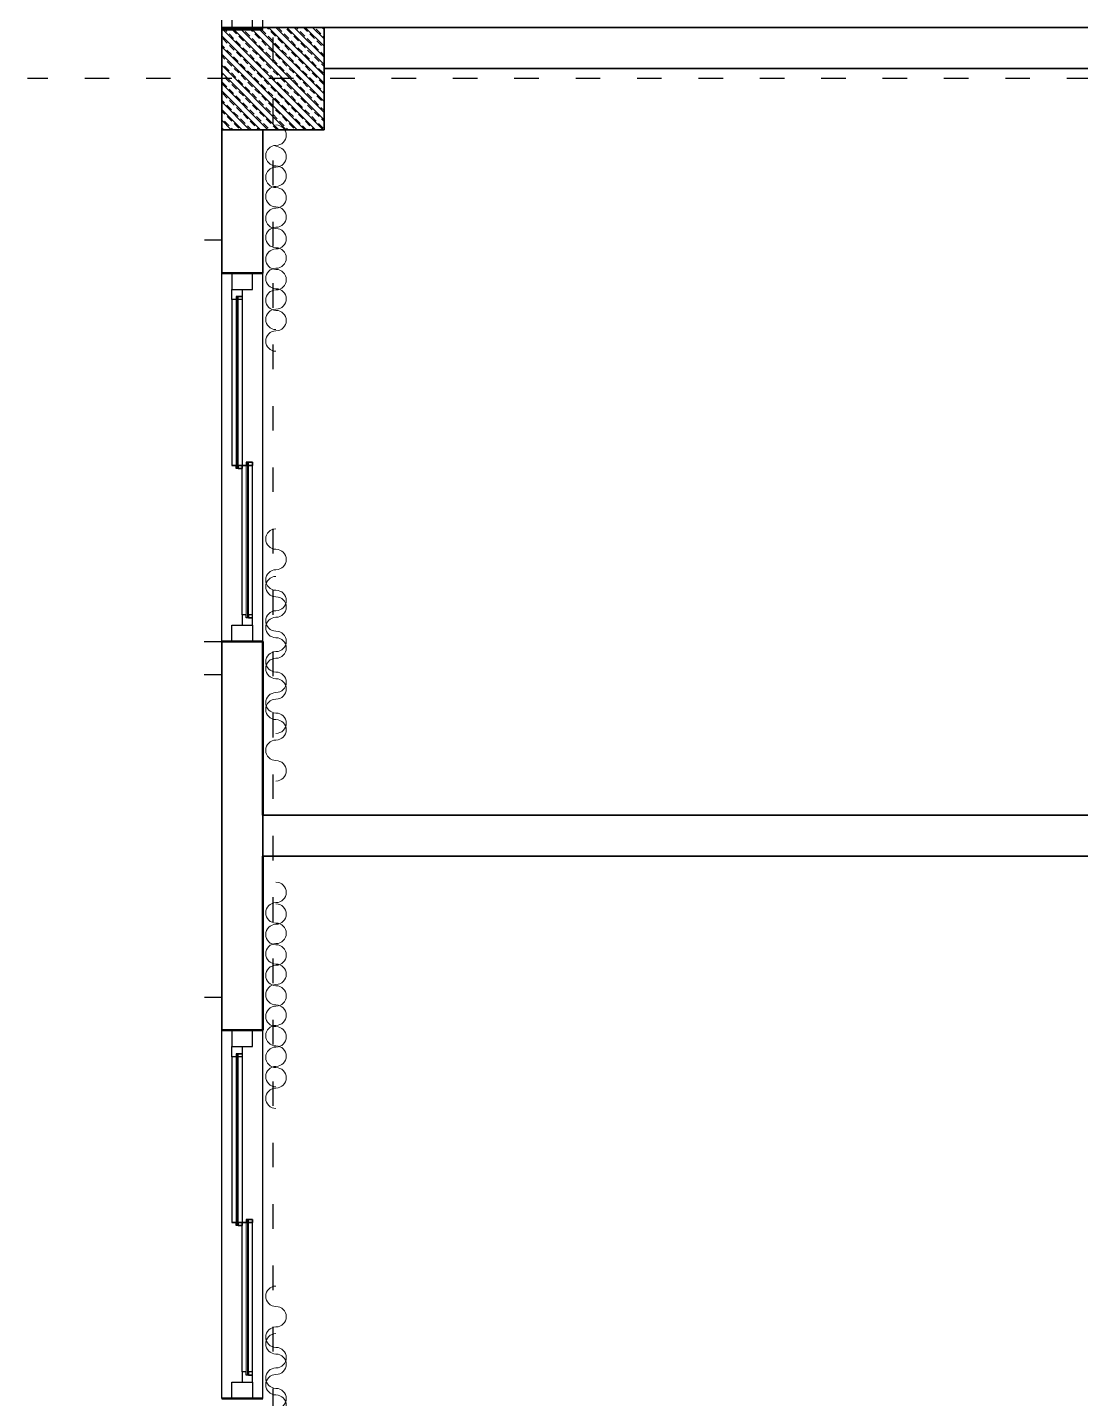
# Model space of a CAD drawing. Header units: millimetres. Extents: x 626118 to 667468, y 4481694 to 4492717.
# Drawn here: x 653691 to 654205, y 4484200 to 4484870 of the extents above; entities that cross this region are included whole.
import ezdxf

# ---------------------------------------------------------------- set-up
doc = ezdxf.new("R2010")
doc.units = ezdxf.units.MM
doc.linetypes.add('ACAD_ISO03W100', pattern=[30, 12, -18])
doc.linetypes.add('DUZ', pattern=[500, 500])
doc.layers.get('0').update_dxf_attribs({"color": 1, "linetype": 'DUZ'})
for name, color, linetype in [('AGAC', 116, 'Continuous'), ('KOLTAR_F', 145, 'Continuous'), ('PEN', 161, 'Continuous'), ('söve', 26, 'DUZ')]:
    doc.layers.add(name, color=color, linetype=linetype)
for name, color, linetype, lineweight in [('cam', 143, 'Continuous', 20), ('DUV', 220, 'Continuous', 50), ('DUVAR', 7, 'Continuous', 35), ('FE_PERDE', 205, 'Continuous', 15), ('gor25', 142, 'Continuous', 25), ('iç duvar', 7, 'Continuous', 50), ('KOLON_F', 3, 'Continuous', 35)]:
    doc.layers.add(name, color=color, linetype=linetype, lineweight=lineweight)
pattern_1 = [(135, (5158938.051, 3824236.311), (-4.4901280605, -4.4901280605), []), (135, (5158938.051, 3824240.8014), (-4.4901280605, -4.4901280605), [3.175, -1.5875])]

# ---------------------------------------------------------------- blocks, each defined once
blk = doc.blocks.new('GEN_BLOCK00601')
at = {"linetype": 'Continuous', "ltscale": 50}
for centre, start, end in [((50, 50), 0, 180), ((250, 50), 0, 180), ((450, 50), 0, 180), ((650, 50), 0, 180), ((850, 50), 0, 180), ((150, 50), 180, 0), ((350, 50), 180, 0), ((550, 50), 180, 0), ((750, 50), 180, 0), ((950, 50), 180, 0)]:
    blk.add_arc(centre, 50, start, end, dxfattribs=at)
for tag in ['Sfb', 'FLOOR']:
    blk.add_attdef(tag, (0, 0), '', height=1)

msp = doc.modelspace()

# ---------------------------------------------------------------- hatches: boundary and pattern name
at = {"layer": 'KOLTAR_F'}
h = msp.add_hatch(dxfattribs=at)
h.set_pattern_fill('ANSI33', color=256, angle=90, style=0)
h.set_pattern_definition([(135, (5158198.051, 3824236.311), (-4.4901280605, -4.4901280605), []), (135, (5158198.051, 3824240.8014), (-4.4901280605, -4.4901280605), [3.175, -1.5875])])
h.paths.add_polyline_path([(653785.58, 4484819.79), (653785.58, 4484869.79), (653835.58, 4484869.79), (653835.58, 4484819.79)])
h = msp.add_hatch(dxfattribs=at)
h.set_pattern_fill('ANSI33', color=256, angle=90, style=0)
h.set_pattern_definition(pattern_1)
h.paths.add_polyline_path([(653785.58, 4484819.79), (653785.58, 4484869.79), (653835.58, 4484869.79), (653835.58, 4484819.79)])
h = msp.add_hatch(dxfattribs=at)
h.set_pattern_fill('ANSI33', color=256, angle=90, style=0)
h.set_pattern_definition(pattern_1)
h.paths.add_polyline_path([(653785.58, 4484819.79), (653785.58, 4484869.79), (653835.58, 4484869.79), (653835.58, 4484819.79)])

# ---------------------------------------------------------------- linework, layer by layer
at = {"color": 232, "linetype": 'ACAD_ISO03W100'}
for p, q in [((653810.58, 4486004.79), (653810.58, 4482874.79)), ((657630.58, 4484844.79), (653690.58, 4484844.79))]:
    msp.add_line(p, q, dxfattribs=at)
at = {"layer": 'AGAC'}
for p, q in [((653785.58, 4484869.79), (653785.58, 4485048.8)), ((653805.58, 4484868.8), (653805.58, 4485048.8)), ((653785.58, 4484569.79), (653785.58, 4484749.79)), ((653785.58, 4484569.79), (653785.58, 4484749.79)), ((653785.58, 4484569.79), (653785.58, 4484749.79)), ((653805.58, 4484569.79), (653805.58, 4484749.79)), ((653805.58, 4484569.79), (653805.58, 4484749.79)), ((653805.58, 4484569.79), (653805.58, 4484749.79)), ((653785.58, 4484199.79), (653785.58, 4484379.79)), ((653785.58, 4484199.79), (653785.58, 4484379.79)), ((653785.58, 4484199.79), (653785.58, 4484379.79)), ((653805.58, 4484199.79), (653805.58, 4484379.79)), ((653805.58, 4484199.79), (653805.58, 4484379.79)), ((653805.58, 4484199.79), (653805.58, 4484379.79))]:
    msp.add_line(p, q, dxfattribs=at)
at = {"layer": 'cam'}
for p, q in [((653792.58, 4484738.29), (653792.58, 4484654.29)), ((653792.58, 4484738.29), (653792.58, 4484654.29)), ((653792.58, 4484738.29), (653792.58, 4484654.29)), ((653793.08, 4484738.29), (653793.08, 4484654.29)), ((653793.08, 4484738.29), (653793.08, 4484654.29)), ((653793.08, 4484738.29), (653793.08, 4484654.29)), ((653793.58, 4484738.29), (653793.58, 4484654.29)), ((653793.58, 4484738.29), (653793.58, 4484654.29)), ((653793.58, 4484738.29), (653793.58, 4484654.29)), ((653797.58, 4484581.29), (653797.58, 4484657.29)), ((653797.58, 4484581.29), (653797.58, 4484657.29)), ((653797.58, 4484581.29), (653797.58, 4484657.29)), ((653798.08, 4484581.29), (653798.08, 4484657.29)), ((653798.08, 4484581.29), (653798.08, 4484657.29)), ((653798.08, 4484581.29), (653798.08, 4484657.29)), ((653798.58, 4484581.29), (653798.58, 4484657.29)), ((653798.58, 4484581.29), (653798.58, 4484657.29)), ((653798.58, 4484581.29), (653798.58, 4484657.29)), ((653792.58, 4484368.29), (653792.58, 4484284.29)), ((653792.58, 4484368.29), (653792.58, 4484284.29)), ((653792.58, 4484368.29), (653792.58, 4484284.29)), ((653793.08, 4484368.29), (653793.08, 4484284.29)), ((653793.08, 4484368.29), (653793.08, 4484284.29)), ((653793.08, 4484368.29), (653793.08, 4484284.29)), ((653793.58, 4484368.29), (653793.58, 4484284.29)), ((653793.58, 4484368.29), (653793.58, 4484284.29)), ((653793.58, 4484368.29), (653793.58, 4484284.29)), ((653797.58, 4484211.29), (653797.58, 4484287.29)), ((653797.58, 4484211.29), (653797.58, 4484287.29)), ((653797.58, 4484211.29), (653797.58, 4484287.29)), ((653798.08, 4484211.29), (653798.08, 4484287.29)), ((653798.08, 4484211.29), (653798.08, 4484287.29)), ((653798.08, 4484211.29), (653798.08, 4484287.29)), ((653798.58, 4484211.29), (653798.58, 4484287.29)), ((653798.58, 4484211.29), (653798.58, 4484287.29)), ((653798.58, 4484211.29), (653798.58, 4484287.29))]:
    msp.add_line(p, q, dxfattribs=at)
at = {"layer": 'DUV'}
for p, q in [((653785.58, 4484868.8), (653805.58, 4484868.8)), ((653805.58, 4484749.79), (653785.58, 4484749.79)), ((653805.58, 4484749.79), (653785.58, 4484749.79)), ((653805.58, 4484749.79), (653785.58, 4484749.79)), ((653805.58, 4484749.79), (653785.58, 4484749.79)), ((653805.58, 4484749.79), (653785.58, 4484749.79)), ((653805.58, 4484569.79), (653785.58, 4484569.79)), ((653805.58, 4484569.79), (653785.58, 4484569.79)), ((653805.58, 4484569.79), (653785.58, 4484569.79)), ((653805.58, 4484569.79), (653785.58, 4484569.79)), ((653805.58, 4484569.79), (653785.58, 4484569.79)), ((653805.58, 4484569.79), (653805.58, 4484484.79)), ((653805.58, 4484379.79), (653805.58, 4484464.79)), ((653805.58, 4484379.79), (653785.58, 4484379.79)), ((653805.58, 4484379.79), (653785.58, 4484379.79)), ((653805.58, 4484379.79), (653785.58, 4484379.79)), ((653805.58, 4484379.79), (653785.58, 4484379.79)), ((653805.58, 4484379.79), (653785.58, 4484379.79)), ((653805.58, 4484379.79), (653785.58, 4484379.79)), ((653805.58, 4484379.79), (653785.58, 4484379.79)), ((653805.58, 4484199.79), (653785.58, 4484199.79)), ((653805.58, 4484199.79), (653785.58, 4484199.79)), ((653805.58, 4484199.79), (653785.58, 4484199.79)), ((653805.58, 4484199.79), (653785.58, 4484199.79)), ((653805.58, 4484199.79), (653785.58, 4484199.79)), ((653805.58, 4484199.79), (653785.58, 4484199.79)), ((653805.58, 4484199.79), (653785.58, 4484199.79))]:
    msp.add_line(p, q, dxfattribs=at)
at = {"layer": 'DUVAR'}
for p, q in [((653785.58, 4484868.8), (653805.58, 4484868.8)), ((653835.58, 4484869.79), (654305.58, 4484869.79)), ((653835.58, 4484869.79), (654305.58, 4484869.79)), ((653835.58, 4484869.79), (654305.58, 4484869.79)), ((653835.58, 4484849.79), (654305.58, 4484849.79)), ((653835.58, 4484849.79), (654305.58, 4484849.79)), ((653835.58, 4484849.79), (654305.58, 4484849.79)), ((653785.58, 4484749.79), (653785.58, 4484819.79)), ((653805.58, 4484749.79), (653805.58, 4484819.79)), ((653805.58, 4484749.79), (653785.58, 4484749.79)), ((653805.58, 4484749.79), (653785.58, 4484749.79)), ((653805.58, 4484749.79), (653785.58, 4484749.79)), ((653805.58, 4484569.79), (653785.58, 4484569.79)), ((653785.58, 4484379.79), (653785.58, 4484569.79)), ((653805.58, 4484569.79), (653785.58, 4484569.79)), ((653805.58, 4484569.79), (653785.58, 4484569.79)), ((653805.58, 4484379.79), (653805.58, 4484569.79)), ((653805.58, 4484484.79), (653805.58, 4484569.79)), ((653805.58, 4484484.79), (654305.58, 4484484.79)), ((653805.58, 4484464.79), (654305.58, 4484464.79)), ((653805.58, 4484464.79), (653805.58, 4484379.79)), ((653805.58, 4484379.79), (653785.58, 4484379.79)), ((653805.58, 4484379.79), (653785.58, 4484379.79)), ((653805.58, 4484379.79), (653785.58, 4484379.79)), ((653805.58, 4484199.79), (653785.58, 4484199.79)), ((653805.58, 4484199.79), (653785.58, 4484199.79)), ((653805.58, 4484199.79), (653785.58, 4484199.79))]:
    msp.add_line(p, q, dxfattribs=at)
at = {"layer": 'gor25'}
for p, q in [((653790.58, 4484736.79), (653790.58, 4484655.79)), ((653790.58, 4484736.79), (653790.58, 4484655.79)), ((653790.58, 4484736.79), (653790.58, 4484655.79)), ((653795.58, 4484736.79), (653795.58, 4484655.79)), ((653795.58, 4484736.79), (653795.58, 4484655.79)), ((653795.58, 4484736.79), (653795.58, 4484655.79)), ((653795.58, 4484582.79), (653795.58, 4484655.79)), ((653795.58, 4484582.79), (653795.58, 4484655.79)), ((653795.58, 4484582.79), (653795.58, 4484655.79)), ((653800.58, 4484582.79), (653800.58, 4484655.79)), ((653800.58, 4484582.79), (653800.58, 4484655.79)), ((653800.58, 4484582.79), (653800.58, 4484655.79)), ((653790.58, 4484366.79), (653790.58, 4484285.79)), ((653790.58, 4484366.79), (653790.58, 4484285.79)), ((653790.58, 4484366.79), (653790.58, 4484285.79)), ((653795.58, 4484366.79), (653795.58, 4484285.79)), ((653795.58, 4484366.79), (653795.58, 4484285.79)), ((653795.58, 4484366.79), (653795.58, 4484285.79)), ((653795.58, 4484212.79), (653795.58, 4484285.79)), ((653795.58, 4484212.79), (653795.58, 4484285.79)), ((653795.58, 4484212.79), (653795.58, 4484285.79)), ((653800.58, 4484212.79), (653800.58, 4484285.79)), ((653800.58, 4484212.79), (653800.58, 4484285.79)), ((653800.58, 4484212.79), (653800.58, 4484285.79))]:
    msp.add_line(p, q, dxfattribs=at)
at = {"layer": 'iç duvar', "color": 7, "lineweight": 18}
for p, q in [((653785.58, 4484749.79), (653785.58, 4484819.79)), ((653805.58, 4484749.79), (653805.58, 4484819.79)), ((653805.58, 4484749.79), (653805.58, 4484819.79)), ((653785.58, 4484379.79), (653785.58, 4484569.79)), ((653785.58, 4484379.79), (653785.58, 4484569.79)), ((653805.58, 4484379.79), (653805.58, 4484569.79))]:
    msp.add_line(p, q, dxfattribs=at)
at = {"layer": 'KOLON_F'}
msp.add_lwpolyline([(653785.58, 4484819.79), (653785.58, 4484869.79), (653835.58, 4484869.79), (653835.58, 4484819.79)], close=True, dxfattribs=at)
msp.add_lwpolyline([(653785.58, 4484819.79), (653785.58, 4484869.79), (653835.58, 4484869.79), (653835.58, 4484819.79)], close=True, dxfattribs=at)
msp.add_lwpolyline([(653785.58, 4484819.79), (653785.58, 4484869.79), (653835.58, 4484869.79), (653835.58, 4484819.79)], close=True, dxfattribs=at)
at = {"layer": 'PEN'}
for points in [[(653800.58, 4484876.8), (653800.58, 4484876.8), (653790.58, 4484876.8), (653790.58, 4484869.79), (653790.58, 4484869.79), (653800.58, 4484869.79), (653800.58, 4484869.79), (653800.58, 4484869.79), (653800.58, 4484876.8)], [(653800.58, 4484876.8), (653800.58, 4484876.8), (653790.58, 4484876.8), (653790.58, 4484869.79), (653790.58, 4484869.79), (653800.58, 4484869.79), (653800.58, 4484869.79), (653800.58, 4484869.79), (653800.58, 4484876.8)], [(653800.58, 4484876.8), (653800.58, 4484876.8), (653790.58, 4484876.8), (653790.58, 4484868.8), (653790.58, 4484868.8), (653800.58, 4484868.8), (653800.58, 4484868.8), (653800.58, 4484868.8), (653800.58, 4484876.8)], [(653790.58, 4484741.79), (653790.58, 4484741.79), (653800.58, 4484741.79), (653800.58, 4484749.79), (653800.58, 4484749.79), (653790.58, 4484749.79), (653790.58, 4484749.79), (653790.58, 4484749.79), (653790.58, 4484741.79)], [(653790.58, 4484741.79), (653790.58, 4484741.79), (653800.58, 4484741.79), (653800.58, 4484749.79), (653800.58, 4484749.79), (653790.58, 4484749.79), (653790.58, 4484749.79), (653790.58, 4484749.79), (653790.58, 4484741.79)], [(653790.58, 4484741.79), (653790.58, 4484741.79), (653800.58, 4484741.79), (653800.58, 4484749.79), (653800.58, 4484749.79), (653790.58, 4484749.79), (653790.58, 4484749.79), (653790.58, 4484749.79), (653790.58, 4484741.79)], [(653790.58, 4484741.79), (653790.58, 4484741.79), (653795.58, 4484741.79), (653795.58, 4484738.29), (653793.58, 4484738.29), (653792.58, 4484738.29), (653792.58, 4484736.79), (653790.58, 4484736.79), (653790.58, 4484741.79)], [(653790.58, 4484741.79), (653790.58, 4484741.79), (653795.58, 4484741.79), (653795.58, 4484738.29), (653793.58, 4484738.29), (653792.58, 4484738.29), (653792.58, 4484736.79), (653790.58, 4484736.79), (653790.58, 4484741.79)], [(653790.58, 4484741.79), (653790.58, 4484741.79), (653795.58, 4484741.79), (653795.58, 4484738.29), (653793.58, 4484738.29), (653792.58, 4484738.29), (653792.58, 4484736.79), (653790.58, 4484736.79), (653790.58, 4484741.79)], [(653795.58, 4484738.29), (653795.58, 4484736.79), (653793.58, 4484736.79), (653793.58, 4484738.29)], [(653795.58, 4484738.29), (653795.58, 4484736.79), (653793.58, 4484736.79), (653793.58, 4484738.29)], [(653795.58, 4484738.29), (653795.58, 4484736.79), (653793.58, 4484736.79), (653793.58, 4484738.29)], [(653790.58, 4484655.79), (653790.58, 4484655.79), (653795.58, 4484655.79), (653795.58, 4484654.29), (653793.58, 4484654.29), (653792.58, 4484654.29), (653792.58, 4484655.79), (653790.58, 4484655.79), (653790.58, 4484655.79)], [(653790.58, 4484655.79), (653790.58, 4484655.79), (653795.58, 4484655.79), (653795.58, 4484654.29), (653793.58, 4484654.29), (653792.58, 4484654.29), (653792.58, 4484655.79), (653790.58, 4484655.79), (653790.58, 4484655.79)], [(653790.58, 4484655.79), (653790.58, 4484655.79), (653795.58, 4484655.79), (653795.58, 4484654.29), (653793.58, 4484654.29), (653792.58, 4484654.29), (653792.58, 4484655.79), (653790.58, 4484655.79), (653790.58, 4484655.79)], [(653795.58, 4484654.29), (653795.58, 4484655.79), (653793.58, 4484655.79), (653793.58, 4484654.29)], [(653795.58, 4484654.29), (653795.58, 4484655.79), (653793.58, 4484655.79), (653793.58, 4484654.29)], [(653795.58, 4484654.29), (653795.58, 4484655.79), (653793.58, 4484655.79), (653793.58, 4484654.29)], [(653795.58, 4484655.79), (653795.58, 4484655.79), (653800.58, 4484655.79), (653800.58, 4484657.29), (653798.58, 4484657.29), (653797.58, 4484657.29), (653797.58, 4484655.79), (653795.58, 4484655.79), (653795.58, 4484655.79)], [(653795.58, 4484655.79), (653795.58, 4484655.79), (653800.58, 4484655.79), (653800.58, 4484657.29), (653798.58, 4484657.29), (653797.58, 4484657.29), (653797.58, 4484655.79), (653795.58, 4484655.79), (653795.58, 4484655.79)], [(653795.58, 4484655.79), (653795.58, 4484655.79), (653800.58, 4484655.79), (653800.58, 4484657.29), (653798.58, 4484657.29), (653797.58, 4484657.29), (653797.58, 4484655.79), (653795.58, 4484655.79), (653795.58, 4484655.79)], [(653800.58, 4484657.29), (653800.58, 4484655.79), (653798.58, 4484655.79), (653798.58, 4484657.29)], [(653800.58, 4484657.29), (653800.58, 4484655.79), (653798.58, 4484655.79), (653798.58, 4484657.29)], [(653800.58, 4484657.29), (653800.58, 4484655.79), (653798.58, 4484655.79), (653798.58, 4484657.29)], [(653795.58, 4484577.79), (653795.58, 4484577.79), (653800.58, 4484577.79), (653800.58, 4484581.29), (653798.58, 4484581.29), (653797.58, 4484581.29), (653797.58, 4484582.79), (653795.58, 4484582.79), (653795.58, 4484577.79)], [(653795.58, 4484577.79), (653795.58, 4484577.79), (653800.58, 4484577.79), (653800.58, 4484581.29), (653798.58, 4484581.29), (653797.58, 4484581.29), (653797.58, 4484582.79), (653795.58, 4484582.79), (653795.58, 4484577.79)], [(653795.58, 4484577.79), (653795.58, 4484577.79), (653800.58, 4484577.79), (653800.58, 4484581.29), (653798.58, 4484581.29), (653797.58, 4484581.29), (653797.58, 4484582.79), (653795.58, 4484582.79), (653795.58, 4484577.79)], [(653800.58, 4484581.29), (653800.58, 4484582.79), (653798.58, 4484582.79), (653798.58, 4484581.29)], [(653800.58, 4484581.29), (653800.58, 4484582.79), (653798.58, 4484582.79), (653798.58, 4484581.29)], [(653800.58, 4484581.29), (653800.58, 4484582.79), (653798.58, 4484582.79), (653798.58, 4484581.29)], [(653790.58, 4484577.79), (653790.58, 4484577.79), (653800.58, 4484577.79), (653800.58, 4484569.79), (653800.58, 4484569.79), (653790.58, 4484569.79), (653790.58, 4484569.79), (653790.58, 4484569.79), (653790.58, 4484577.79)], [(653790.58, 4484577.79), (653790.58, 4484577.79), (653800.58, 4484577.79), (653800.58, 4484569.79), (653800.58, 4484569.79), (653790.58, 4484569.79), (653790.58, 4484569.79), (653790.58, 4484569.79), (653790.58, 4484577.79)], [(653790.58, 4484577.79), (653790.58, 4484577.79), (653800.58, 4484577.79), (653800.58, 4484569.79), (653800.58, 4484569.79), (653790.58, 4484569.79), (653790.58, 4484569.79), (653790.58, 4484569.79), (653790.58, 4484577.79)], [(653790.58, 4484371.79), (653790.58, 4484371.79), (653800.58, 4484371.79), (653800.58, 4484379.79), (653800.58, 4484379.79), (653790.58, 4484379.79), (653790.58, 4484379.79), (653790.58, 4484379.79), (653790.58, 4484371.79)], [(653790.58, 4484371.79), (653790.58, 4484371.79), (653800.58, 4484371.79), (653800.58, 4484379.79), (653800.58, 4484379.79), (653790.58, 4484379.79), (653790.58, 4484379.79), (653790.58, 4484379.79), (653790.58, 4484371.79)], [(653790.58, 4484371.79), (653790.58, 4484371.79), (653800.58, 4484371.79), (653800.58, 4484379.79), (653800.58, 4484379.79), (653790.58, 4484379.79), (653790.58, 4484379.79), (653790.58, 4484379.79), (653790.58, 4484371.79)], [(653790.58, 4484371.79), (653790.58, 4484371.79), (653795.58, 4484371.79), (653795.58, 4484368.29), (653793.58, 4484368.29), (653792.58, 4484368.29), (653792.58, 4484366.79), (653790.58, 4484366.79), (653790.58, 4484371.79)], [(653790.58, 4484371.79), (653790.58, 4484371.79), (653795.58, 4484371.79), (653795.58, 4484368.29), (653793.58, 4484368.29), (653792.58, 4484368.29), (653792.58, 4484366.79), (653790.58, 4484366.79), (653790.58, 4484371.79)], [(653790.58, 4484371.79), (653790.58, 4484371.79), (653795.58, 4484371.79), (653795.58, 4484368.29), (653793.58, 4484368.29), (653792.58, 4484368.29), (653792.58, 4484366.79), (653790.58, 4484366.79), (653790.58, 4484371.79)], [(653795.58, 4484368.29), (653795.58, 4484366.79), (653793.58, 4484366.79), (653793.58, 4484368.29)], [(653795.58, 4484368.29), (653795.58, 4484366.79), (653793.58, 4484366.79), (653793.58, 4484368.29)], [(653795.58, 4484368.29), (653795.58, 4484366.79), (653793.58, 4484366.79), (653793.58, 4484368.29)], [(653790.58, 4484285.79), (653790.58, 4484285.79), (653795.58, 4484285.79), (653795.58, 4484284.29), (653793.58, 4484284.29), (653792.58, 4484284.29), (653792.58, 4484285.79), (653790.58, 4484285.79), (653790.58, 4484285.79)], [(653790.58, 4484285.79), (653790.58, 4484285.79), (653795.58, 4484285.79), (653795.58, 4484284.29), (653793.58, 4484284.29), (653792.58, 4484284.29), (653792.58, 4484285.79), (653790.58, 4484285.79), (653790.58, 4484285.79)], [(653790.58, 4484285.79), (653790.58, 4484285.79), (653795.58, 4484285.79), (653795.58, 4484284.29), (653793.58, 4484284.29), (653792.58, 4484284.29), (653792.58, 4484285.79), (653790.58, 4484285.79), (653790.58, 4484285.79)], [(653795.58, 4484284.29), (653795.58, 4484285.79), (653793.58, 4484285.79), (653793.58, 4484284.29)], [(653795.58, 4484284.29), (653795.58, 4484285.79), (653793.58, 4484285.79), (653793.58, 4484284.29)], [(653795.58, 4484284.29), (653795.58, 4484285.79), (653793.58, 4484285.79), (653793.58, 4484284.29)], [(653795.58, 4484285.79), (653795.58, 4484285.79), (653800.58, 4484285.79), (653800.58, 4484287.29), (653798.58, 4484287.29), (653797.58, 4484287.29), (653797.58, 4484285.79), (653795.58, 4484285.79), (653795.58, 4484285.79)], [(653795.58, 4484285.79), (653795.58, 4484285.79), (653800.58, 4484285.79), (653800.58, 4484287.29), (653798.58, 4484287.29), (653797.58, 4484287.29), (653797.58, 4484285.79), (653795.58, 4484285.79), (653795.58, 4484285.79)], [(653795.58, 4484285.79), (653795.58, 4484285.79), (653800.58, 4484285.79), (653800.58, 4484287.29), (653798.58, 4484287.29), (653797.58, 4484287.29), (653797.58, 4484285.79), (653795.58, 4484285.79), (653795.58, 4484285.79)], [(653800.58, 4484287.29), (653800.58, 4484285.79), (653798.58, 4484285.79), (653798.58, 4484287.29)], [(653800.58, 4484287.29), (653800.58, 4484285.79), (653798.58, 4484285.79), (653798.58, 4484287.29)], [(653800.58, 4484287.29), (653800.58, 4484285.79), (653798.58, 4484285.79), (653798.58, 4484287.29)], [(653795.58, 4484207.79), (653795.58, 4484207.79), (653800.58, 4484207.79), (653800.58, 4484211.29), (653798.58, 4484211.29), (653797.58, 4484211.29), (653797.58, 4484212.79), (653795.58, 4484212.79), (653795.58, 4484207.79)], [(653795.58, 4484207.79), (653795.58, 4484207.79), (653800.58, 4484207.79), (653800.58, 4484211.29), (653798.58, 4484211.29), (653797.58, 4484211.29), (653797.58, 4484212.79), (653795.58, 4484212.79), (653795.58, 4484207.79)], [(653795.58, 4484207.79), (653795.58, 4484207.79), (653800.58, 4484207.79), (653800.58, 4484211.29), (653798.58, 4484211.29), (653797.58, 4484211.29), (653797.58, 4484212.79), (653795.58, 4484212.79), (653795.58, 4484207.79)], [(653800.58, 4484211.29), (653800.58, 4484212.79), (653798.58, 4484212.79), (653798.58, 4484211.29)], [(653800.58, 4484211.29), (653800.58, 4484212.79), (653798.58, 4484212.79), (653798.58, 4484211.29)], [(653800.58, 4484211.29), (653800.58, 4484212.79), (653798.58, 4484212.79), (653798.58, 4484211.29)], [(653790.58, 4484207.79), (653790.58, 4484207.79), (653800.58, 4484207.79), (653800.58, 4484199.79), (653800.58, 4484199.79), (653790.58, 4484199.79), (653790.58, 4484199.79), (653790.58, 4484199.79), (653790.58, 4484207.79)], [(653790.58, 4484207.79), (653790.58, 4484207.79), (653800.58, 4484207.79), (653800.58, 4484199.79), (653800.58, 4484199.79), (653790.58, 4484199.79), (653790.58, 4484199.79), (653790.58, 4484199.79), (653790.58, 4484207.79)], [(653790.58, 4484207.79), (653790.58, 4484207.79), (653800.58, 4484207.79), (653800.58, 4484199.79), (653800.58, 4484199.79), (653790.58, 4484199.79), (653790.58, 4484199.79), (653790.58, 4484199.79), (653790.58, 4484207.79)]]:
    msp.add_lwpolyline(points, close=True, dxfattribs=at)
at = {"layer": 'söve'}
for p, q in [((653777.21, 4484765.92), (653785.58, 4484765.92)), ((653777.21, 4484765.92), (653785.58, 4484765.92)), ((653777, 4484569.79), (653785.58, 4484569.79)), ((653777, 4484569.79), (653785.58, 4484569.79)), ((653777, 4484553.66), (653785.58, 4484553.66)), ((653777, 4484553.66), (653785.58, 4484553.66)), ((653777.21, 4484395.92), (653785.58, 4484395.92))]:
    msp.add_line(p, q, dxfattribs=at)

# ---------------------------------------------------------------- block references
at = {"layer": 'FE_PERDE', "extrusion": (0, 0, -1), "yscale": 0.10000020265579, "zscale": -0.10000020265579}
for p, xscale, rotation in [((-653807.08, 4484822.12), -0.10000020265579, 90), ((-653807.08, 4484822.12), -0.10000020265579, 90), ((-653807.08, 4484501.56), 0.10000020265579, 90.00000000000001), ((-653807.08, 4484452.12), -0.10000020265579, 90), ((-653807.08, 4484131.56), 0.10000020265579, 90), ((-653807.08, 4484131.56), 0.10000020265579, 90.00000000000001)]:
    msp.add_blockref('GEN_BLOCK00601', p, dxfattribs=dict(at, xscale=xscale, rotation=rotation))
at = {"layer": 'FE_PERDE', "yscale": 0.10000020265579, "zscale": 0.10000020265579, "rotation": 270}
for p, xscale in [((653807.08, 4484811.53), 0.10000020265579), ((653807.08, 4484524.79), -0.10000020265579), ((653807.08, 4484524.79), -0.10000020265579), ((653807.08, 4484441.53), 0.10000020265579), ((653807.08, 4484441.53), 0.10000020265579), ((653807.08, 4484154.79), -0.10000020265579)]:
    msp.add_blockref('GEN_BLOCK00601', p, dxfattribs=dict(at, xscale=xscale))

doc.saveas('drawing.dxf')
